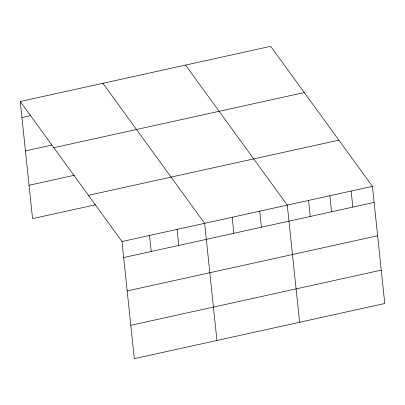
<?xml version="1.0" encoding="UTF-8"?>
<svg xmlns="http://www.w3.org/2000/svg" width="405" height="405" viewBox="0 0 405 405"><rect width="100%" height="100%" fill="white"/><g stroke="black" fill="none" stroke-linecap="round" stroke-linejoin="round"><path stroke-width="0.61" d="M20.25 101.493L270.702 46.332L372.438 186.361L384.75 303.507L134.298 358.668L121.986 241.522L20.25 101.493L32.562 218.639L95.62 204.753M21.936 117.531L30.507 115.643M25.444 150.898L51.769 145.101M53.824 147.703L304.276 92.543M29.054 185.272L74.358 175.294M88.411 195.311L338.863 140.15M121.986 241.522L372.438 186.361M123.672 257.56L374.124 202.399M127.175 290.927L377.632 235.766M130.79 325.301L381.242 270.14M185.551 65.089L287.282 205.112L299.594 322.264M102.9 83.288L204.631 223.317L216.948 340.463M351.15 191.049L352.836 207.087M329.862 195.736L331.548 211.774M308.57 200.424L310.255 216.462M259.732 211.182L261.417 227.22M232.181 217.252L233.867 233.29M177.081 229.387L178.767 245.425M149.536 235.452L151.222 251.49"/></g></svg>
